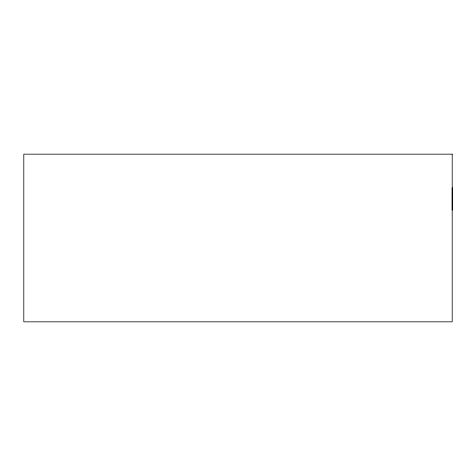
<?xml version="1.0" encoding="UTF-8"?>
<svg xmlns="http://www.w3.org/2000/svg" width="476" height="476" viewBox="0 0 476 476"><rect width="100%" height="100%" fill="white"/><g stroke="black" fill="none" stroke-linecap="round" stroke-linejoin="round"><path stroke-width="0.71" d="M452.2 210.124L452.2 187.717M452.2 154.165L23.8 154.165L23.8 321.835L452.2 321.835L452.2 154.165"/></g></svg>
